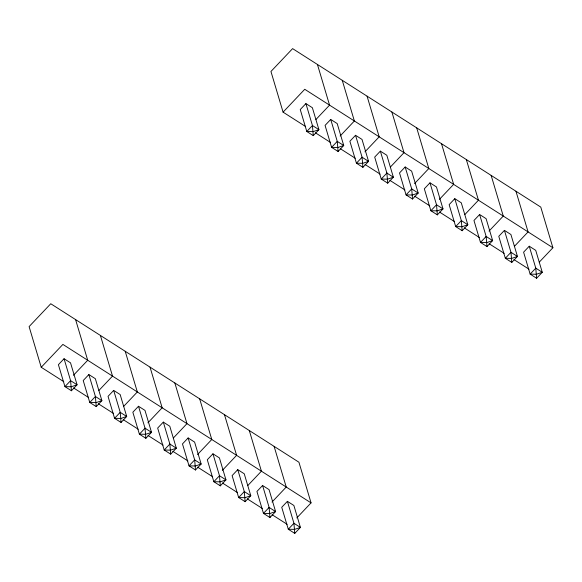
<?xml version="1.0" encoding="UTF-8"?>
<svg xmlns="http://www.w3.org/2000/svg" width="582" height="582" viewBox="0 0 582 582"><rect width="100%" height="100%" fill="white"/><g stroke="black" fill="none" stroke-linecap="round" stroke-linejoin="round"><path stroke-width="0.87" d="M63.787 381.676L41.227 367.271L62.892 344.413L311.05 502.884L296.813 517.907M305.637 126.549L283.078 112.144L304.742 89.286L552.9 247.757L539.281 262.126M64.056 358.716L58.404 364.681L64.944 386.623L71.419 390.755L77.071 384.789L70.531 362.848L64.056 358.716L70.597 380.657L71.419 390.755M305.906 103.589L300.254 109.554L306.794 131.496L313.269 135.635L318.921 129.67L312.381 107.728L305.906 103.589L312.447 125.53L313.269 135.635M73.47 375.281L87.707 360.258L75.58 319.591M315.939 119.506L329.558 105.138L317.437 64.464M88.871 374.561L83.219 380.526L89.759 402.468L96.234 406.607L101.886 400.642L95.346 378.7L88.871 374.561L95.412 396.502L96.234 406.607M330.722 119.441L325.069 125.399L331.609 147.341L338.084 151.48L343.736 145.515L337.196 123.573L330.722 119.441L337.262 141.382L338.084 151.48M98.904 390.471L112.522 376.11L100.402 335.436M340.135 136.006L354.373 120.983L342.252 80.316M113.686 390.413L108.034 396.371L114.574 418.312L121.049 422.452L126.701 416.486L120.161 394.545L113.686 390.413L120.227 412.347L121.049 422.452M355.537 135.286L349.884 141.251L356.424 163.193L362.899 167.325L368.552 161.36L362.011 139.418L355.537 135.286L362.077 157.227L362.899 167.325M123.719 406.323L137.337 391.955L125.217 351.288M364.95 151.851L379.188 136.828L367.067 96.161M138.501 406.258L132.849 412.223L139.389 434.165L145.864 438.297L151.516 432.331L144.976 410.39L138.501 406.258L145.042 428.199L145.864 438.297M380.352 151.131L374.699 157.096L381.239 179.038L387.714 183.17L393.367 177.212L386.826 155.27L380.352 151.131L386.892 173.072L387.714 183.17M147.915 422.823L162.152 407.8L150.032 367.133M390.384 167.041L404.003 152.673L391.882 112.006M163.316 422.103L157.664 428.068L164.204 450.01L170.679 454.142L176.331 448.184L169.791 426.242L163.316 422.103L169.857 444.044L170.679 454.142M405.167 166.976L399.514 172.941L406.054 194.883L412.529 199.022L418.189 193.057L411.641 171.115L405.167 166.976L411.707 188.917L412.529 199.022M173.349 438.013L186.968 423.645L174.847 382.978M414.58 183.541L428.818 168.525L416.697 127.858M188.132 437.948L182.479 443.913L189.019 465.855L195.494 469.994L201.154 464.029L194.606 442.087L188.132 437.948L194.672 459.889L195.494 469.994M429.982 182.828L424.329 188.794L430.869 210.735L437.344 214.867L443.004 208.902L436.464 186.96L429.982 182.828L436.522 204.769L437.344 214.867M197.545 454.513L211.783 439.497L199.662 398.83M439.395 199.393L453.64 184.37L441.512 143.703M212.947 453.8L207.294 459.765L213.834 481.707L220.309 485.839L225.969 479.874L219.429 457.932L212.947 453.8L219.487 475.741L220.309 485.839M454.797 198.673L449.144 204.638L455.684 226.58L462.166 230.712L467.819 224.747L461.279 202.805L454.797 198.673L461.344 220.614L462.166 230.712M222.36 470.365L236.605 455.342L224.477 414.675M464.836 214.583L478.455 200.215L466.328 159.548M237.762 469.645L232.109 475.61L238.649 497.552L245.131 501.684L250.784 495.719L244.244 473.777L237.762 469.645L244.309 491.586L245.131 501.684M479.619 214.518L473.959 220.483L480.499 242.425L486.981 246.564L492.634 240.599L486.094 218.657L479.619 214.518L486.159 236.459L486.981 246.564M247.801 485.555L261.42 471.187L249.292 430.52M489.033 231.083L503.27 216.068L491.143 175.393M262.584 485.49L256.924 491.455L263.464 513.397L269.946 517.536L275.599 511.571L269.059 489.629L262.584 485.49L269.124 507.431L269.946 517.536M504.434 230.37L498.774 236.328L505.322 258.27L511.796 262.409L517.449 256.444L510.909 234.502L504.434 230.37L510.974 252.304L511.796 262.409M271.998 502.055L286.235 487.039L274.107 446.365M514.466 246.281L528.085 231.912L515.958 191.245M287.399 501.335L281.739 507.3L288.286 529.242L294.761 533.381L300.414 527.416L293.874 505.474L287.399 501.335L293.939 523.276L294.761 533.381M529.249 246.215L523.596 252.181L530.137 274.122L536.611 278.254L542.264 272.289L535.724 250.347L529.249 246.215L535.789 268.157L536.611 278.254M315.408 132.798L330.452 142.401M340.223 148.643L355.267 158.246M365.045 164.488L380.082 174.091M389.86 180.333L404.897 189.943M414.675 196.185L429.712 205.788M439.49 212.03L454.527 221.633M464.305 227.875L479.342 237.478M489.12 243.727L504.158 253.33M513.935 259.572L528.98 269.175M73.558 387.918L88.602 397.521M98.373 403.77L113.417 413.373M123.188 419.615L138.232 429.218M148.01 435.46L163.047 445.063M172.825 451.305L187.862 460.915M197.64 467.157L212.677 476.76M222.455 483.002L237.492 492.605M247.27 498.847L262.307 508.45M272.085 514.699L287.122 524.302M552.9 247.757L540.773 207.09L292.615 48.619L270.95 71.477L283.078 112.144M311.05 502.884L298.922 462.217L50.765 303.746L29.1 326.604L41.227 367.271M70.597 380.657L64.944 386.623L71.288 386.761L77.071 384.789L70.597 380.657M312.447 125.53L306.794 131.496L313.138 131.634L318.921 129.67L312.447 125.53M95.412 396.502L89.759 402.468L96.103 402.606L101.886 400.642L95.412 396.502M337.262 141.382L331.609 147.341L337.953 147.486L343.736 145.515L337.262 141.382M120.227 412.347L114.574 418.312L120.918 418.458L126.701 416.486L120.227 412.347M362.077 157.227L356.424 163.193L362.768 163.331L368.552 161.36L362.077 157.227M145.042 428.199L139.389 434.165L145.733 434.303L151.516 432.331L145.042 428.199M386.892 173.072L381.239 179.038L387.583 179.176L393.367 177.212L386.892 173.072M169.857 444.044L164.204 450.01L170.548 450.148L176.331 448.184L169.857 444.044M411.707 188.917L406.054 194.883L412.398 195.028L418.189 193.057L411.707 188.917M194.672 459.889L189.019 465.855L195.363 466L201.154 464.029L194.672 459.889M436.522 204.769L430.869 210.735L437.213 210.873L443.004 208.902L436.522 204.769M219.487 475.741L213.834 481.707L220.178 481.845L225.969 479.874L219.487 475.741M461.344 220.614L455.684 226.58L462.028 226.718L467.819 224.747L461.344 220.614M244.309 491.586L238.649 497.552L244.993 497.69L250.784 495.719L244.309 491.586M486.159 236.459L480.499 242.425L486.85 242.563L492.634 240.599L486.159 236.459M269.124 507.431L263.464 513.397L269.815 513.535L275.599 511.571L269.124 507.431M510.974 252.304L505.322 258.27L511.665 258.415L517.449 256.444L510.974 252.304M293.939 523.276L288.286 529.242L294.63 529.387L300.414 527.416L293.939 523.276M535.789 268.157L530.137 274.122L536.48 274.26L542.264 272.289L535.789 268.157"/></g></svg>
